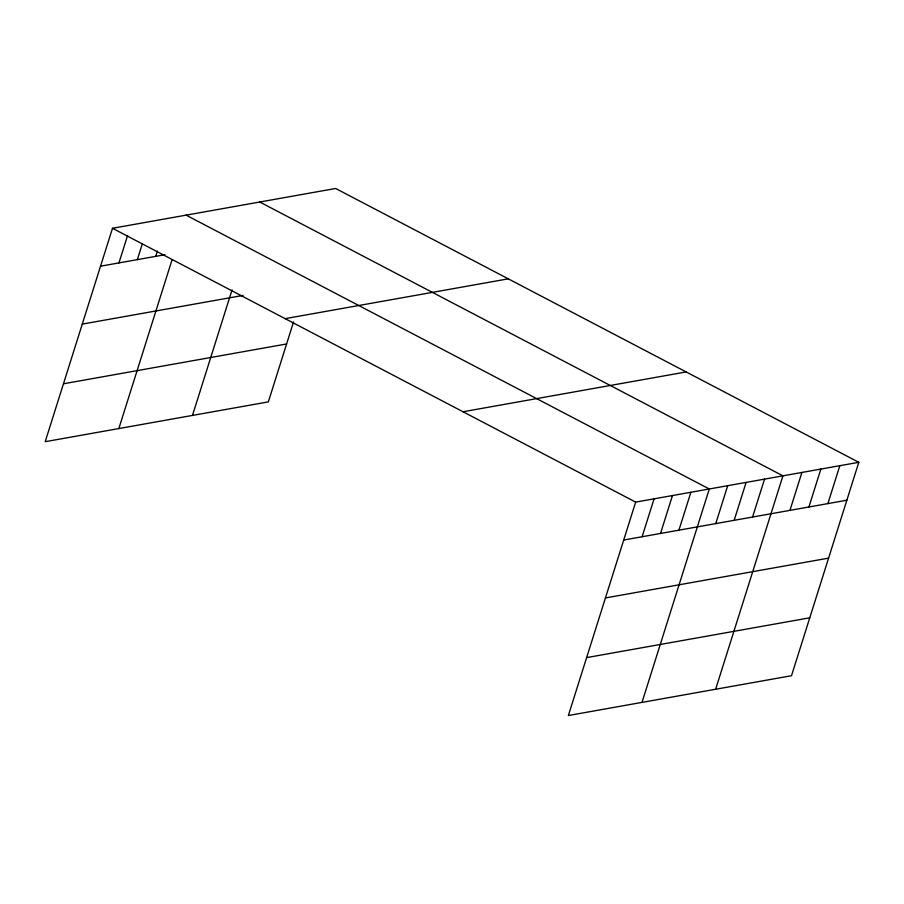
<?xml version="1.0" encoding="UTF-8"?>
<svg xmlns="http://www.w3.org/2000/svg" width="904" height="904" viewBox="0 0 904 904"><rect width="100%" height="100%" fill="white"/><g stroke="black" fill="none" stroke-linecap="round" stroke-linejoin="round"><path stroke-width="1.36" d="M858.8 462.306L635.659 502.115L568.367 715.527L791.509 675.717L858.8 462.306L335.633 188.473L112.491 228.283L45.2 441.694L268.341 401.884L293.551 321.914M118.944 262.906L127.6 235.458M137.351 259.629L142.301 243.944M155.759 256.34L157.409 251.109M118.842 428.552L172.099 259.64M192.473 415.411L232.034 289.935M642.111 536.739L654.067 498.838M660.519 533.462L672.474 495.55M678.927 530.173L690.882 492.262M642.009 702.385L709.29 488.985L186.122 215.152M715.753 523.608L727.697 485.697M734.161 520.32L746.116 482.408M752.569 517.043L764.524 479.131M715.64 689.255L782.932 475.843L259.764 202.01M789.949 510.364L801.893 472.464M808.91 506.986L820.866 469.074M827.883 503.607L839.827 465.696M100.536 266.194L164.969 254.702M82.275 324.107L243.097 295.416M285.133 318.649L508.274 278.839M63.461 383.782L286.602 343.961M463.006 411.761L686.159 371.939M623.703 540.027L846.845 500.217M605.443 597.939L828.584 558.13M586.628 657.615L809.769 617.805M112.491 228.283L635.659 502.115"/></g></svg>
